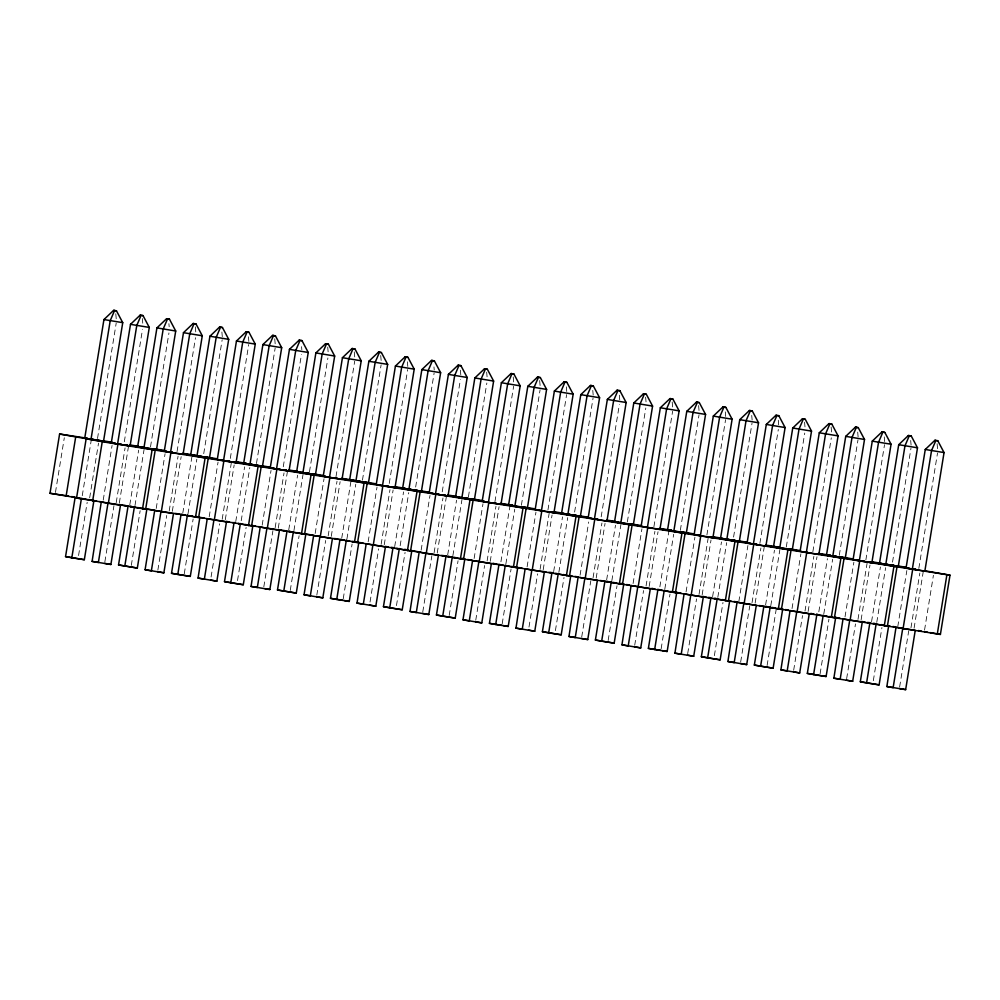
<?xml version="1.0" encoding="UTF-8"?>
<svg xmlns="http://www.w3.org/2000/svg" width="1000" height="1000" viewBox="0 0 1000 1000"><rect width="100%" height="100%" fill="white"/><g stroke="black" fill="none" stroke-linecap="round" stroke-linejoin="round"><path stroke-width="0.75" stroke-dasharray="5 3.75" d="M55.45 492.463L64.312 437.75M82.25 495.712L91.112 441.012M78.562 555.538L87.175 502.362M97.513 438.512L116.213 323.062M89.663 497.85L98.525 443.137M103.225 500.1L112.088 445.4M104.862 561.838L113.975 505.613M124.312 441.75L142.513 329.375M116.213 502.625L125.075 447.912M119.325 503L128.438 446.775M129.787 504.875L138.65 450.175M134.987 505.575L144.1 449.35M131.3 565.4L140.15 510.7M150.5 446.863L168.95 332.95M156.213 508.45L165.075 453.738M157.85 570.175L166.713 515.475M177.05 451.637L195.5 337.725M169.2 510.962L178.062 456.262M172.312 511.337L181.175 456.637M182.775 513.225L191.875 457M187.975 513.925L196.838 459.212M184.275 573.75L193.137 519.038M203.725 453.663L222.175 339.75M209.2 516.788L218.062 462.088M211.075 577L219.7 523.812M230.287 458.438L248.738 344.525M222.188 519.312L231.287 463.088M225.3 519.688L234.163 464.975M235.75 521.562L244.613 466.863M241.2 520.75L249.812 467.562M237.512 580.575L246.125 527.388M256.462 463.55L275.163 348.1M262.188 525.125L271.038 470.425M263.812 586.862L272.925 530.638M283.263 466.775L301.462 354.412M275.163 527.65L284.025 472.95M278.288 528.025L287.387 471.8M288.738 529.9L297.6 475.2M293.938 530.612L303.05 474.387M290.25 590.438L299.113 535.725M309.45 471.887L327.9 357.975M315.163 533.475L324.025 478.762M316.8 595.212L325.662 540.5M336 476.662L354.7 361.213M328.15 536L337.013 481.287M331.262 536.375L340.125 481.662M341.725 538.25L350.825 482.025M346.925 538.95L355.788 484.25M343.237 598.775L352.088 544.075M362.438 480.225L381.125 364.787M368.15 541.812L377.013 487.113M370.037 602.038L378.65 548.85M389.237 483.462L407.688 369.562M381.138 544.338L390 489.637M384.25 544.712L393.113 490.012M394.7 546.587L403.562 491.887M400.15 545.775L408.762 492.587M396.463 605.6L405.075 552.413M415.662 487.038L434.113 373.125M421.138 550.163L430 495.45M422.775 611.9L431.875 555.675M442.225 491.812L460.425 379.438M434.113 552.675L442.975 497.975M437.238 553.05L446.337 496.825M447.688 554.938L456.55 500.225M452.887 555.638L462 499.412M449.2 615.462L458.062 560.763M468.4 496.912L486.85 383.013M474.125 558.5L482.975 503.8M475.75 620.237L484.613 565.538M494.95 501.688L513.65 386.238M487.1 561.025L495.962 506.325M490.225 561.4L499.075 506.688M500.925 561.763L509.775 507.05M505.875 563.975L514.738 509.275M502.188 623.812L511.05 569.1M521.388 505.262L540.087 389.812M527.1 566.85L535.962 512.137M528.987 627.062L537.6 573.875M547.938 510.037L566.638 394.588M540.087 569.362L549.188 513.138M543.2 569.738L552.062 515.037M553.663 571.625L562.513 516.912M558.862 572.325L567.725 517.612M555.413 630.625L564.025 577.45M574.612 512.062L593.062 398.15M580.087 575.188L588.7 522M581.725 636.925L590.825 580.7M601.175 516.838L619.375 404.462M593.075 577.712L601.938 523M596.188 578.088L605.05 523.375M606.638 579.963L615.5 525.262M611.85 580.662L620.95 524.438M608.15 640.487L617.013 585.788M627.35 521.95L645.8 408.038M633.075 583.538L641.938 528.825M634.712 645.263L643.562 590.562M653.913 526.725L672.613 411.275M646.05 586.05L654.912 531.35M649.175 586.425L658.037 531.725M659.875 586.788L668.737 532.087M664.825 589.012L673.688 534.3M661.137 648.838L670 594.138M680.337 530.288L699.038 414.837M686.062 591.875L694.912 537.175M687.688 653.612L696.55 598.913M706.888 535.062L725.588 419.613M699.038 594.4L708.15 538.175M702.163 594.775L711.012 540.062M712.613 596.65L721.475 541.95M717.812 597.35L726.675 542.65M714.362 655.662L722.987 602.475M733.575 537.087L752.025 423.188M738.8 601.737L747.9 545.513M740.675 661.95L749.788 605.725M759.875 543.413L778.325 429.5M752.025 602.737L760.888 548.038M755.138 603.112L764.25 546.888M765.6 604.987L774.45 550.288M770.8 605.7L779.9 549.475M767.1 665.525L776.213 609.3M786.3 546.975L804.75 433.062M792.025 608.562L800.888 553.862M793.662 670.3L802.525 615.588M812.862 551.75L831.312 437.837M805.013 611.087L813.863 556.375M808.125 611.462L816.988 556.75M818.825 611.812L827.438 558.638M823.787 614.038L832.638 559.338M820.088 673.863L828.95 619.163M839.287 555.312L857.987 439.875M845.013 616.9L853.875 562.2M846.65 678.637L855.5 623.938M865.85 560.087L884.538 444.65M857.987 619.425L867.1 563.2M861.112 619.8L869.975 565.1M871.562 621.675L880.425 566.975M876.762 622.388L885.625 567.675M873.325 680.688L881.938 627.5M892.525 562.125L910.975 448.212M897.75 626.763L906.85 570.538M899.625 686.988L908.737 630.763M918.825 568.438L937.525 452.987M910.975 627.775L919.837 573.062M914.087 628.138L923.2 571.912M924.55 630.025L933.413 575.312M937.1 443.7L937.638 449.9M910.688 440.475L911.087 445.125M884.25 436.9L884.663 441.55M857.7 432.125L858.1 436.775M831.137 427.013L831.675 433.212M804.575 422.238L804.987 426.887M778.288 420.213L778.688 424.862M751.725 415.438L752.138 420.087M725.3 411.875L725.7 416.525M698.612 405.55L699.15 411.75M672.188 401.975L672.725 408.188M645.625 397.2L646.038 401.85M619.338 395.188L619.738 399.837M592.775 390.412L593.188 395.062M566.35 386.838L566.75 391.5M539.663 380.513L540.2 386.725M513.225 376.95L513.763 383.15M486.675 372.175L487.075 376.825M460.375 370.163L460.788 374.812M433.963 366.938L434.225 370.037M407.4 361.812L407.8 366.463M380.712 355.487L381.25 361.688M354.275 351.925L354.812 358.125M327.725 347.15L328.125 351.8M301.562 346.675L301.837 349.775M274.738 338.8L275.275 345M248.45 336.788L248.85 341.438M221.887 332.013L222.288 336.662M195.325 326.887L195.863 333.1M168.9 323.663L169.175 326.763M142.338 318.55L142.75 323.2M115.787 313.775L116.325 319.975"/><path stroke-width="1.5" d="M96.625 501.1L50 493.275L59.6 434.012L87.112 438.225M66.1 496.175L75.7 436.912L59.6 434.012M93.938 500.45L84.338 559.712L71.825 557.737L65.55 556.613L75.15 497.35M116.475 310.85L114.562 310.538L110.213 320.688L91.025 439.212L84.75 438.088L103.938 319.562L113.6 310.363L115.512 310.675L116.475 310.85L122.737 322.65L103.537 441.188L90.312 438.963M924.85 570.775L950 575.175L940.4 634.438L76.55 498.05L86.15 438.787L115.15 443.237M71.825 557.737L81.425 498.475L85.588 499.137M92.65 500.95L102.25 441.688L86.15 438.787M101.7 502.125L107.975 503.25L98.375 562.513L92.1 561.388L101.263 502.05M143.038 315.625L140.15 315.138L130.5 324.338L111.3 442.863L130.087 445.962L149.288 327.425L143.038 315.625L142.075 315.45M117.575 443.988L136.775 325.462L141.113 315.312L140.15 315.138M108.312 503.525L117.912 444.263L950 575.175M92.1 561.388L110.887 564.487L120.487 505.225L109.362 503.475M146.925 508.787L137.325 568.05L118.537 564.95L127.888 507.212M169.462 319.188L166.588 318.712L156.925 327.9L137.725 446.425L144 447.55L163.2 329.025L167.55 318.888L169.462 319.188L175.712 331L156.525 449.525L141.9 447.088M124.8 566.087L134.4 506.812M142.525 508.913L152.125 449.65M172.087 513.35L160.963 511.587L151.363 570.862L145.087 569.725L154.688 510.462L159.7 511.362M164.288 451.2L183.487 332.675L193.137 323.488L196.012 323.963L202.275 335.775L183.075 454.3L164.288 451.2L167.062 451.637M170.562 452.325L189.75 333.8L194.1 323.663L193.137 323.488M161.3 511.875L170.9 452.612M145.087 569.725L163.875 572.825L173.475 513.562M199.9 517.137L190.3 576.4L177.787 574.425L171.513 573.3L181.112 514.038M190.712 454.775L209.913 336.238L219.562 327.05L222.45 327.525L228.7 339.338L209.5 457.863L190.712 454.775L194.887 455.425M177.787 574.425L187.387 515.163M196.988 455.9L216.188 337.375L220.525 327.225L222.45 327.525M195.5 517.263L205.1 458M207.675 518.812L213.938 519.938L204.35 579.2L198.075 578.075L207.237 518.737M249 332.3L246.125 331.825L236.462 341.012L217.275 459.55L236.062 462.65L255.25 344.113L249 332.3L248.038 332.137M223.538 460.675L242.738 342.15L247.087 332L246.125 331.825M214.275 520.212L223.875 460.95M198.075 578.075L216.863 581.175L226.462 521.912L213.938 519.938M252.887 525.475L243.287 584.738L230.775 582.762L224.5 581.638L234.1 522.375M275.438 335.875L273.512 335.575L269.175 345.712L249.975 464.237L243.7 463.113L262.9 344.588L272.55 335.4L274.475 335.7L275.438 335.875L281.688 347.688L262.488 466.213L249.262 463.988M230.775 582.762L240.375 523.5M248.487 525.6L258.087 466.337M260.65 527.15L266.925 528.275L257.325 587.537L251.05 586.413L260.212 527.087M301.988 340.65L299.1 340.175L289.45 349.363L270.25 467.887L289.037 470.988L308.238 352.463L301.988 340.65L301.025 340.475M276.525 469.012L295.725 350.487L300.062 340.35L299.1 340.175M267.262 528.562L276.863 469.3M251.05 586.413L269.85 589.513L279.438 530.25L268.312 528.5M305.875 533.812L296.275 593.088L277.488 589.987L286.837 532.238M315.875 352.925L296.688 471.45L302.95 472.587L315.475 474.55L334.675 356.025L328.413 344.212L327.45 344.038L325.538 343.738L315.875 352.925L334.675 356.025M283.762 591.112L293.363 531.85M302.95 472.587L322.15 354.062L326.5 343.913L328.413 344.212M301.475 533.95L311.075 474.688M319.913 536.625L310.312 595.887L304.037 594.763L313.637 535.5L331.037 538.375M323.237 476.225L342.438 357.7L352.088 348.512L354.975 348.988L361.225 360.8L342.025 479.325L323.237 476.225L326.025 476.675M329.513 477.362L348.713 358.837L353.05 348.688L352.088 348.512M320.25 536.9L329.85 477.638M304.037 594.763L322.825 597.863L332.425 538.587M358.862 542.163L349.263 601.425L336.737 599.45L330.475 598.325L340.062 539.062M349.663 479.8L368.862 361.275L378.525 352.088L381.4 352.562L387.65 364.375L368.45 482.9L349.663 479.8L353.837 480.45M336.737 599.45L346.337 540.188M355.938 480.925L375.138 362.4L379.475 352.262L381.4 352.562M354.462 542.288L364.062 483.025M366.625 543.837L372.9 544.963L363.3 604.225L357.025 603.1L366.188 543.775M407.95 357.337L405.075 356.863L395.425 366.05L376.225 484.575L395.012 487.675L414.212 369.15L407.95 357.337L406.987 357.163M382.5 485.7L401.688 367.175L406.037 357.038L405.075 356.863M373.237 545.25L382.825 485.988M357.025 603.1L375.812 606.2L385.412 546.938L372.9 544.963M411.838 550.5L402.238 609.763L389.725 607.8L383.45 606.675L393.05 547.4M434.387 360.9L432.463 360.6L428.125 370.737L408.925 489.275L402.65 488.137L421.85 369.613L431.5 360.425L433.425 360.725L434.387 360.9L440.637 372.713L421.438 491.238L408.212 489.012M389.725 607.8L399.325 548.538M407.438 550.638L417.038 491.375M419.613 552.175L425.875 553.312L416.287 612.575L410.012 611.45L419.175 552.112M460.938 365.675L458.062 365.2L448.4 374.387L429.2 492.912L448 496.012L467.188 377.488L460.938 365.675L459.975 365.5M435.475 494.05L454.675 375.513L459.025 365.375L458.062 365.2M426.213 553.587L435.812 494.325M410.012 611.45L428.8 614.538L438.4 555.275L427.275 553.525M462.05 558.413L464.825 558.85L455.225 618.112L442.713 616.138L436.438 615.013L446.037 555.75M474.837 377.962L455.637 496.488L461.912 497.612L474.425 499.588L493.625 381.062L487.362 369.25L486.413 369.075L484.487 368.775L474.837 377.962L493.625 381.062M442.713 616.138L452.312 556.875M461.912 497.612L481.1 379.087L485.45 368.938L487.362 369.25M460.425 558.975L470.025 499.712M462.987 619.788L472.587 560.525L491.375 563.625L481.788 622.888L462.987 619.788L469.263 620.913L478.862 561.65M482.188 501.262L501.388 382.738L511.037 373.55L513.925 374.025L520.175 385.838L500.975 504.363L482.188 501.262L484.975 501.7M488.462 502.388L507.663 383.862L512 373.713L511.037 373.55M479.2 561.938L488.8 502.663M517.812 567.188L508.212 626.45L495.7 624.487L489.425 623.35L499.025 564.087M508.625 504.825L527.812 386.3L537.475 377.113L540.35 377.587L546.6 389.4L527.413 507.925L508.625 504.825L512.788 505.487M495.7 624.487L505.3 565.225M514.888 505.962L534.087 387.425L538.438 377.287L540.35 377.587M513.413 567.325L523.013 508.05M525.575 568.862L531.85 570L522.25 629.263L515.975 628.125L525.138 568.8M566.912 382.362L564.025 381.887L554.375 391.075L535.175 509.6L553.962 512.7L573.162 394.175L566.912 382.362L565.95 382.188M541.45 510.737L560.65 392.2L564.987 382.062L564.025 381.887M532.188 570.275L541.788 511.012M515.975 628.125L534.763 631.225L544.362 571.962L531.85 570M570.8 575.538L561.2 634.8L548.675 632.825L542.413 631.7L552 572.438M593.337 385.938L590.45 385.462L580.8 394.65L561.6 513.175L567.875 514.3L587.075 395.775L591.413 385.625L593.337 385.938L599.587 397.738L580.388 516.275L567.163 514.05M548.675 632.825L558.275 573.562M566.4 575.662L576 516.4M579.812 577.438L584.837 578.337L575.237 637.6L568.962 636.475L578.125 577.137M619.888 390.712L617.013 390.238L607.35 399.425L588.162 517.95L606.95 521.05L626.15 402.512L619.888 390.712L618.925 390.538M594.425 519.075L613.625 400.55L617.975 390.4L617.013 390.238M585.175 578.612L594.763 519.35M568.962 636.475L587.75 639.575L597.35 580.312L586.225 578.562M621 583.438L623.775 583.875L614.175 643.138L601.663 641.175L595.388 640.037L604.987 580.775M633.787 402.987L614.587 521.512L620.862 522.638L633.375 524.612L652.575 406.087L646.325 394.275L645.362 394.1L643.438 393.8L633.787 402.987L652.575 406.087M601.663 641.175L611.263 581.912M620.862 522.638L640.062 404.113L644.4 393.975L646.325 394.275M619.375 584L628.975 524.738M631.55 585.55L637.812 586.688L628.212 645.95L621.95 644.812L631.1 585.487M672.875 399.05L670 398.575L660.337 407.762L641.137 526.287L659.938 529.388L679.125 410.863L672.875 399.05L671.912 398.875M647.412 527.413L666.612 408.888L670.95 398.75L670 398.575M638.15 586.962L647.75 527.7M621.95 644.812L640.738 647.913L650.337 588.65L637.812 586.688M676.762 592.225L667.163 651.488L654.65 649.513L648.375 648.388L657.975 589.125M667.575 529.862L686.775 411.325L696.425 402.137L699.3 402.612L705.562 414.425L686.363 532.962L667.575 529.862L671.75 530.513M654.65 649.513L664.25 590.25M673.85 530.988L693.037 412.463L697.387 402.312L699.3 402.612M672.362 592.35L681.963 533.088M684.525 593.9L690.8 595.025L681.2 654.287L674.925 653.162L684.087 593.825M725.863 407.388L722.975 406.912L713.325 416.1L694.125 534.637L712.913 537.737L732.113 419.2L725.863 407.388L724.9 407.225M700.4 535.763L719.6 417.238L723.938 407.088L722.975 406.912M691.137 595.3L700.738 536.038M674.925 653.162L693.713 656.263L703.312 597L690.8 595.025M729.75 600.562L720.15 659.825L707.638 657.862L701.363 656.725L710.962 597.463M752.288 410.962L749.412 410.487L739.75 419.675L720.562 538.2L726.825 539.325L746.025 420.8L750.375 410.662L752.288 410.962L758.538 422.775L739.35 541.3L726.125 539.075M707.638 657.862L717.225 598.587M725.35 600.688L734.95 541.425M738.763 602.463L743.787 603.362L734.188 662.638L727.913 661.5L737.075 602.175M747.113 542.975L766.312 424.45L775.962 415.262L778.838 415.737L785.1 427.55L765.9 546.075L747.113 542.975L749.887 543.413M753.388 544.1L772.575 425.575L776.925 415.438L775.962 415.262M744.125 603.65L753.725 544.388M727.913 661.5L746.7 664.6L756.3 605.337L745.175 603.587M779.95 608.462L782.725 608.913L773.138 668.175L760.612 666.2L754.338 665.075L763.938 605.812M773.538 546.55L792.738 428.013L802.387 418.825L805.275 419.3L811.525 431.112L792.325 549.637L773.538 546.55L779.1 547.425M760.612 666.2L770.212 606.938M779.812 547.675L799.013 429.15L803.35 419L805.275 419.3M778.337 609.038L787.925 549.775M790.5 610.588L796.775 611.712L787.175 670.975L780.9 669.85L790.062 610.513M831.825 424.075L828.95 423.6L819.287 432.788L800.1 551.325L818.888 554.412L838.075 435.887L831.825 424.075L830.863 423.9M806.363 552.45L825.562 433.925L829.912 423.775L828.95 423.6M797.1 611.987L806.7 552.725M780.9 669.85L799.688 672.95L809.287 613.688L796.775 611.712M835.713 617.25L826.112 676.513L813.6 674.538L807.325 673.413L816.925 614.15M826.525 554.888L845.725 436.362L855.375 427.175L858.263 427.65L864.513 439.462L845.312 557.987L826.525 554.888L830.7 555.55M813.6 674.538L823.2 615.275M832.8 556.013L852 437.488L856.338 427.35L858.263 427.65M831.312 617.375L840.913 558.112M843.475 618.925L849.75 620.05L840.15 679.312L833.888 678.188L843.037 618.862M884.812 432.425L881.925 431.95L872.275 441.138L853.075 559.663L871.862 562.762L891.062 444.237L884.812 432.425L883.85 432.25M859.35 560.788L878.55 442.262L882.887 432.125L881.925 431.95M850.088 620.337L859.688 561.075M833.888 678.188L852.675 681.287L862.275 622.025L849.75 620.05M888.7 625.588L879.1 684.862L866.587 682.887L860.312 681.762L869.912 622.5M911.237 435.988L908.363 435.513L898.713 444.7L879.513 563.225L885.788 564.362L904.975 445.825L909.325 435.688L911.237 435.988L917.5 447.8L898.3 566.325L885.075 564.1M866.587 682.887L876.188 623.625M884.3 625.725L893.9 566.462M897.725 627.5L902.738 628.4L893.138 687.663L886.862 686.538L896.025 627.2M906.062 568L925.263 449.475L934.912 440.288L937.8 440.763L944.05 452.575L924.85 571.1L906.062 568L908.85 568.438M912.337 569.138L931.538 450.6L935.875 440.462L934.912 440.288M903.075 628.675L912.675 569.412M886.862 686.538L905.65 689.638L915.25 630.363L902.738 628.4M937.288 634.062L946.888 574.8M125.562 444.875L127.65 445.125M284.513 469.913L286.6 470.163M391.525 486.712L433.062 493.3M443.475 494.938L445.55 495.188M550.475 511.75L592.013 518.325M709.425 536.775L711.513 537.025M868.388 561.8L870.462 562.05M130.087 445.625L166.65 451.35M197.325 456.175L183.088 453.825L218.15 459.462M233.038 461.812L274.113 468.263M289.037 470.662L325.6 476.375M342.025 479L377.1 484.487M392 486.85L409.263 489.55M448 495.688L484.55 501.413M499.475 503.775L536.05 509.513M550.95 511.875L568.212 514.575M606.95 520.712L642.025 526.2M658.425 528.812L699.463 535.25M709.9 536.9L750.962 543.35M765.9 545.75L800.975 551.225M817.375 553.837L858.425 560.275M868.85 561.938L909.912 568.387M50 493.275L68.587 496.087M76.55 498.05L81.762 498.75M130.838 506.575L134.738 507.1L130.475 506.4M182.525 514.738L185.125 515.087M238.113 523.438L240.712 523.787M341.475 539.763L344.075 540.125M397.062 548.462L399.663 548.812M451.35 556.975L447.45 556.45L463.537 559.35L473.137 500.087L457.038 497.188M500.425 564.8L503.025 565.15M556.013 573.488L558.612 573.837M610.3 582.013L606.4 581.487L622.5 584.375L632.1 525.112L616 522.225M659.375 589.825L661.988 590.175M714.963 598.525L717.562 598.875L714.725 598.4M769.25 607.038L765.35 606.512L781.45 609.412L791.05 550.15L774.95 547.25M873.913 623.55L876.525 623.9L873.675 623.438M122.737 322.65L103.938 319.562M175.712 331L156.925 327.9M228.7 339.338L209.913 336.238M281.688 347.688L262.9 344.588M387.65 364.375L368.862 361.275M440.637 372.713L421.85 369.613M546.6 389.4L527.812 386.3M599.587 397.738L580.8 394.65M705.562 414.425L686.775 411.325M758.538 422.775L739.75 419.675M811.525 431.112L792.738 428.013M864.513 439.462L845.725 436.362M917.5 447.8L898.713 444.7M149.288 327.425L130.5 324.338M202.275 335.775L183.487 332.675M255.25 344.113L236.462 341.012M308.238 352.463L289.45 349.363M361.225 360.8L342.438 357.7M414.212 369.15L395.425 366.05M467.188 377.488L448.4 374.387M520.175 385.838L501.388 382.738M573.162 394.175L554.375 391.075M626.15 402.512L607.35 399.425M679.125 410.863L660.337 407.762M732.113 419.2L713.325 416.1M785.1 427.55L766.312 424.45M838.075 435.887L819.287 432.788M891.062 444.237L872.275 441.138M944.05 452.575L925.263 449.475M90.087 438.7L93.062 439.162M129.688 444.938L138.613 446.337M141.588 446.812L144.562 447.275M182.675 453.275L196.05 455.387M199.025 455.85L202 456.325M235.65 461.625L246.062 463.263M249.037 463.725L252.013 464.2M288.637 469.963L297.562 471.362M306.488 472.775L309.462 473.237M341.625 478.3L355.012 480.412M357.987 480.887L360.962 481.35M394.6 486.65L405.012 488.288M407.987 488.762L410.962 489.225M413.938 489.688L416.912 490.163M447.587 494.988L456.512 496.4M465.438 497.8L468.413 498.275M500.575 503.338L512.475 505.213M553.562 511.675L563.975 513.312M566.95 513.787L569.925 514.25M572.9 514.725L575.875 515.188M606.538 520.025L615.462 521.425M659.525 528.362L671.425 530.237M712.513 536.712L722.925 538.35M725.9 538.812L728.875 539.288M731.85 539.75L734.825 540.225M765.5 545.05L778.888 547.163M818.475 553.387L830.375 555.262M833.35 555.737L836.325 556.2M871.462 561.737L881.875 563.375M884.85 563.85L887.825 564.312M890.8 564.775L893.775 565.25M84.75 438.088L87.525 438.525M243.7 463.113L246.475 463.55M402.65 488.137L405.438 488.575M118.125 443.713L121.1 444.175M169.625 451.812L172.6 452.287M221.125 459.925L224.1 460.387M227.075 460.863L230.05 461.325M277.087 468.738L280.062 469.2M334.525 477.788L337.5 478.25M386.025 485.887L389 486.362M436.037 493.762L439.012 494.237M493.475 502.812L496.45 503.275M594.987 518.8L597.962 519.263M753.938 543.825L756.912 544.288M803.95 551.7L806.925 552.163M861.4 560.75L864.375 561.213M912.887 568.85L915.863 569.325M112.688 443.075L115.475 443.512M118.25 443.95L121.037 444.387M169.85 452.075L172.625 452.512M220.05 459.988L222.838 460.425M227 461.075L229.788 461.512M271.65 468.113L274.425 468.55M277.213 468.988L279.988 469.425M379 485.012L381.788 485.45M385.962 486.112L388.738 486.55M436.163 494.012L438.938 494.45M537.95 510.037L540.737 510.475M595.112 519.038L597.888 519.475M696.912 535.075L699.688 535.513M754.062 544.075L756.85 544.513M804.262 551.975L807.05 552.413M855.863 560.1L858.637 560.538M861.425 560.975L864.2 561.413M913.012 569.1L915.8 569.538M71.562 496.562L74.538 497.025M88.375 499.575L91.15 500.012M195.738 516.475L198.512 516.912M404.888 549.412L407.675 549.85M99.6 501.562L102.575 502.038M137.713 507.562L140.688 508.038M143.663 508.5L154.075 510.138M187.725 515.438L192.188 516.15M195.162 516.613L198.137 517.075M201.112 517.55L204.088 518.013M245.175 524.487L248.15 524.95M251.125 525.425L255.588 526.125M258.562 526.6L261.537 527.062M296.663 532.6L299.637 533.062M302.613 533.538L313.025 535.175M346.675 540.475L349.65 540.938M352.625 541.413L357.088 542.112M360.062 542.575L363.038 543.05M404.125 549.513L407.1 549.987M410.075 550.45L420.487 552.087M454.137 557.388L457.113 557.863M461.575 558.562L464.55 559.025M467.525 559.5L471.987 560.2M505.625 565.5L508.6 565.962M511.575 566.438L516.038 567.137M519.012 567.612L521.987 568.075M563.075 574.55L566.05 575.013M569.025 575.487L572 575.95M574.975 576.425L577.95 576.888M613.088 582.425L616.062 582.888M620.525 583.587L623.5 584.062M626.475 584.525L629.45 585M664.587 590.525L667.562 591M670.537 591.462L680.95 593.1M722.025 599.575L725 600.037M727.975 600.513L730.95 600.975M733.925 601.45L736.9 601.912M772.038 607.45L775.013 607.913M777.987 608.387L782.45 609.087M785.425 609.562L788.4 610.025M823.538 615.562L826.513 616.025M829.488 616.5L832.463 616.962M835.438 617.438L839.9 618.138M880.987 624.6L883.962 625.075M886.938 625.538L889.912 626.013M892.887 626.475L895.85 626.95M65.55 556.613L84.338 559.712M118.537 564.95L137.325 568.05M171.513 573.3L190.3 576.4M224.5 581.638L243.287 584.738M277.488 589.987L296.275 593.088M330.475 598.325L342.987 600.3M383.45 606.675L402.238 609.763M436.438 615.013L455.225 618.112M489.425 623.35L501.938 625.325M542.413 631.7L561.2 634.8M595.388 640.037L614.175 643.138M648.375 648.388L660.888 650.35M701.363 656.725L720.15 659.825M754.338 665.075L773.138 668.175M807.325 673.413L826.112 676.513M860.312 681.762L879.1 684.862M871.888 562.288L886.112 564.637M817.475 553.713L833.138 556.3M765.913 545.6L780.15 547.95M712.938 537.263L727.163 539.612M658.525 528.688L674.188 531.263M606.962 520.575L621.2 522.925M499.575 503.65L515.225 506.238M448.013 495.55L462.25 497.887M342.038 478.862L356.275 481.213M289.062 470.513L303.288 472.863M234.65 461.938L250.312 464.525M130.1 445.487L144.338 447.837M75.7 436.912L91.35 439.487M102.25 441.688L117.912 444.263M862.288 621.55L865.138 622.025M867.975 622.487L870.825 622.962M810.725 613.45L813.575 613.913M816.425 614.388L819.262 614.85M766.287 606.512L769.125 606.975M703.337 596.525L706.175 597M709.025 597.463L711.875 597.938M651.775 588.413L654.625 588.888M658.888 589.587L661.737 590.062M607.325 581.487L610.175 581.95M550.075 572.438L552.925 572.9M492.825 563.387L497.088 564.087M499.938 564.562L502.788 565.025M442.688 555.513L445.525 555.988M448.375 556.45L451.225 556.925M385.425 546.462L388.275 546.938M391.125 547.4L393.963 547.875M335.288 538.587L338.137 539.062M340.988 539.538L343.837 540M278.038 529.55L280.887 530.013M283.725 530.487L286.575 530.95M289.425 531.425L292.275 531.888L288.488 531.425L304.587 534.325L314.188 475.062L298.087 472.163M226.475 521.438L229.325 521.912M176.337 513.562L179.188 514.038M182.037 514.5L184.875 514.975M119.087 504.513L121.925 504.988M124.775 505.45L127.625 505.925M896.787 565.75L905.837 567.25M840.788 556.912L852.85 558.913M789.312 548.812L799.875 550.562M737.837 540.725L746.888 542.225M681.838 531.875L693.9 533.875M630.363 523.787L640.913 525.538M578.888 515.688L587.938 517.2M522.888 506.85L534.95 508.85M471.413 498.75L481.962 500.513M421.438 490.913L428.975 492.163M363.938 481.812L376 483.825M313.962 473.975L323.013 475.475M262.488 465.887L270.025 467.137M204.975 456.788L217.037 458.787M155.013 448.95L164.062 450.45M103.537 440.85L112.587 442.362M918.275 630.538L921.287 631.038M860.763 621.45L863.775 621.95M866.787 622.45L869.812 622.95M810.788 613.6L813.812 614.1M759.312 605.513L762.337 606.013M701.812 596.413L704.825 596.912M707.837 597.413L710.863 597.925M651.838 588.575L654.862 589.075M600.363 580.487L603.375 580.988M542.863 571.388L545.875 571.888M548.888 572.388L553.413 573.138M492.887 563.55L495.9 564.05M441.413 555.45L445.938 556.2M385.412 546.613L388.425 547.112M391.45 547.612L394.462 548.112M333.938 538.513L336.95 539.012M277.938 529.675L286.988 531.175M226.462 521.575L229.475 522.075M232.488 522.587L235.512 523.088M174.988 513.488L178 513.987M118.987 504.637L128.025 506.15M936.838 440.588L937.8 440.763M908.363 435.513L909.325 435.688M855.375 427.175L856.338 427.35M802.387 418.825L803.35 419M749.412 410.487L750.375 410.662M777.887 415.562L778.838 415.737M696.425 402.137L697.387 402.312M643.438 393.8L644.4 393.975M590.45 385.462L591.413 385.625M537.475 377.113L538.438 377.287M484.487 368.775L485.45 368.938M512.962 373.85L513.925 374.025M431.5 360.425L432.463 360.6M378.525 352.088L379.475 352.262M325.538 343.738L326.5 343.913M354.012 348.812L354.975 348.988M272.55 335.4L273.512 335.575M219.562 327.05L220.525 327.225M166.588 318.712L167.55 318.888M195.05 323.787L196.012 323.963M113.6 310.363L114.562 310.538M892.025 565.2L898.3 566.325M880.913 563.938L897.013 566.825L887.412 626.1L872.775 623.462M840.3 557.087L845.312 557.987M868.1 562.087L870.612 562.537M827.938 555.588L844.038 558.488L834.438 617.75L818.337 614.85M788.562 548.962L792.325 549.637M733.075 540.175L739.35 541.3M721.963 538.9L738.062 541.8L728.462 601.062L713.825 598.438M681.338 532.05L686.363 532.962M709.15 537.05L711.663 537.5M668.975 530.562L685.075 533.462L675.475 592.725L663.775 590.612M629.612 523.938L633.375 524.612M574.125 515.138L580.388 516.275M563.013 513.875L579.113 516.775L569.513 576.038L554.875 573.4M522.388 507.025L527.413 507.925M550.2 512.025L553.962 512.7M510.025 505.538L526.125 508.425L516.525 567.688L504.825 565.588M470.662 498.913L474.425 499.588M415.163 490.112L421.438 491.238M442.975 495.112L445.487 495.562M404.062 488.85L420.163 491.737L410.562 551.013L395.925 548.375M363.438 482L368.45 482.9M391.25 487L395.012 487.675M351.075 480.5L367.175 483.4L357.575 542.663L351.725 541.613M311.712 473.875L315.475 474.55M256.212 465.087L262.488 466.213M284.025 470.087L286.537 470.538M245.1 463.812L261.2 466.712L251.612 525.975L238.438 523.612M205.738 457.188L209.5 457.863M233.55 462.188L236.062 462.65M192.125 455.475L208.225 458.375L198.625 517.638L186.912 515.525M152.75 448.85L156.525 449.525M139.137 447.137L155.238 450.025L145.638 509.288L129.537 506.4M97.263 440.05L103.537 441.188M125.075 445.05L127.575 445.513M924.3 631.538L927.225 632.062M930.15 632.6L940.4 634.438M345.863 540.562L348.787 541.087M76.4 497.575L78.913 498.025M899.388 688.5L905.65 689.638M846.4 680.163L852.675 681.287M793.413 671.812L799.688 672.95M740.425 663.475L746.7 664.6M662.15 650.588L667.163 651.488M687.45 655.125L693.713 656.263M634.462 646.787L640.738 647.913M581.475 638.45L587.75 639.575M503.188 625.55L508.212 626.45M528.488 630.1L534.763 631.225M475.513 621.763L481.788 622.888M422.525 613.413L428.8 614.538M344.237 600.525L349.263 601.425M369.538 605.075L375.812 606.2M316.562 596.725L322.825 597.863M264.825 588.612L269.85 589.513M210.588 580.037L216.863 581.175M157.6 571.7L163.875 572.825M104.625 563.362L110.887 564.487"/></g></svg>
